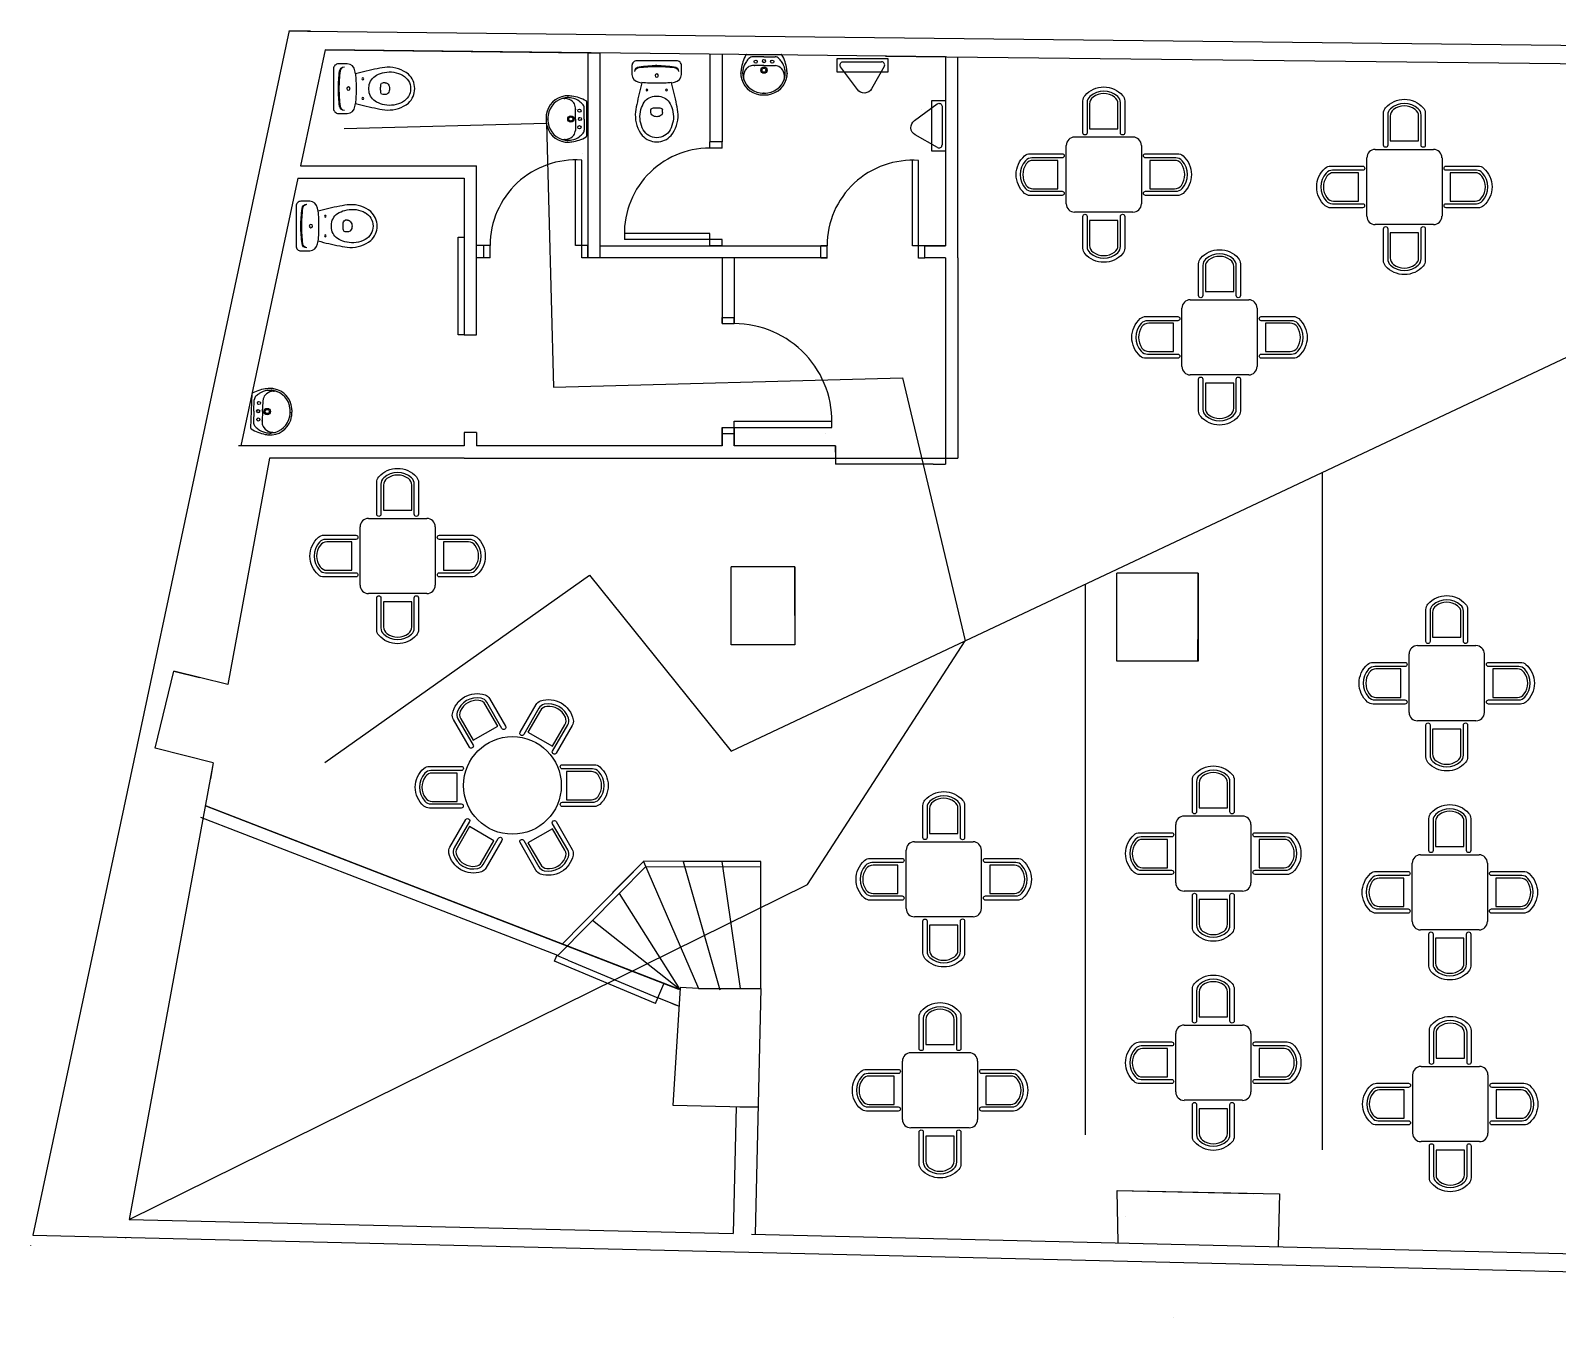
# Model space of a CAD drawing. Header units: millimetres. Extents: x 7 to 259, y -45 to 103.
# Drawn here: x 210.714 to 212.278, y 75.39 to 76.707 of the extents above; entities that cross this region are included whole.
import ezdxf

# ---------------------------------------------------------------- set-up
doc = ezdxf.new("R2010")
doc.units = ezdxf.units.MM
doc.linetypes.add('LÍNEAS_OCULTAS2', pattern=[4.7625, 3.175, -1.5875])
for name, color, linetype in [('estructura', 5, 'Continuous'), ('MOBILIARI', 3, 'Continuous'), ('OFICINES', 6, 'Continuous'), ('portes', 4, 'Continuous')]:
    doc.layers.add(name, color=color, linetype=linetype)

# ---------------------------------------------------------------- blocks, each defined once
blk = doc.blocks.new('VI-IN')
for p, q in [((0, -0.04), (-0.011, -0.04)), ((0, -0.04), (0.011, -0.04)), ((-0.048, -0.423), (-0.048, -0.403)), ((0.048, -0.423), (0.048, -0.403))]:
    blk.add_line(p, q)
blk.add_lwpolyline([(-0.163, -0.358, -0.0164), (-0.122, -0.18, -0.014244), (-0.146, -0.175, -0.379899), (-0.203, -0.112), (-0.203, -0.04, -0.414214), (-0.163, 0), (0, 0), (0.163, 0, -0.414214), (0.203, -0.04), (0.203, -0.112, -0.379899), (0.146, -0.175, -0.014244), (0.122, -0.18, -0.0164), (0.163, -0.358, -0.034533), (0.175, -0.44, -0.180901), (0.118, -0.613, -0.210568), (0, -0.665, -0.210568), (-0.118, -0.613, -0.180901), (-0.175, -0.44, -0.034533)], format="xyb", close=True)
for centre, radius in [((0, -0.122), 0.0135), ((0, -0.122), 0.0135), ((-0.08, -0.24), 0.0075), ((0.08, -0.24), 0.0075)]:
    blk.add_circle(centre, radius)
for centre, radius, start, end in [((-0.139, -0.089), 0.04, 96.2719, 180), ((-0.14, -0.096), 0.04, 96.2141, 169.7572), ((0, -1.201), 1.154, 90.0008, 97.203), ((0, -1.197), 1.157, 90.0008, 97.1409), ((0, -1.197), 1.157, 82.8591, 89.9992), ((0, -1.201), 1.154, 82.797, 89.9992), ((0.139, -0.089), 0.04, 0, 83.7281), ((0.14, -0.096), 0.04, 10.2428, 83.7859), ((0, 1.219), 1.404, 264.9986, 270), ((0, 1.219), 1.404, 270, 275.0014), ((0.112, -0.468), 0.25, 152.5973, 168.3805), ((-0.007, -0.406), 0.116, 96.2419, 152.5973), ((0, -0.47), 0.18, 90, 96.2419), ((0, -0.47), 0.18, 83.7581, 90), ((0.007, -0.406), 0.116, 27.4027, 83.7581), ((-0.112, -0.468), 0.25, 11.6195, 27.4027), ((0.079, -0.461), 0.216, 168.3805, 209.1161), ((-0.033, -0.403), 0.015, 96.6492, 180), ((-0.018, -0.423), 0.03, 180, 233.1301), ((0, -0.399), 0.06, 233.1301, 270), ((0, -0.686), 0.3, 90, 96.6492), ((0, -0.686), 0.3, 83.3508, 90), ((0, -0.399), 0.06, 270, 306.8699), ((0.033, -0.403), 0.015, 0, 83.3508), ((0.018, -0.423), 0.03, 306.8699, 0), ((-0.079, -0.461), 0.216, 330.8839, 11.6195), ((0, -0.505), 0.126, 209.1161, 270), ((0, -0.505), 0.126, 270, 330.8839)]:
    blk.add_arc(centre, radius, start, end)
blk = doc.blocks.new('Vic-WC')
at = {"xscale": -1}
blk.add_blockref('VI-IN', (0, 0), dxfattribs=at)

msp = doc.modelspace()

# ---------------------------------------------------------------- linework, layer by layer
at = {"color": 6}
for p, q in [((211.4476, 76.683), (211.4653, 76.683)), ((211.4476, 76.683), (211.483, 76.683)), ((211.4653, 76.6806), (211.4538, 76.6806)), ((211.4653, 76.6806), (211.4768, 76.6806)), ((211.4555, 76.6716), (211.4537, 76.6716)), ((211.4653, 76.6716), (211.4555, 76.6716)), ((211.4653, 76.6716), (211.4751, 76.6716)), ((211.4751, 76.6716), (211.477, 76.6716)), ((211.2723, 76.6267), (211.2723, 76.6286)), ((211.2723, 76.6169), (211.2723, 76.6267)), ((211.2813, 76.6169), (211.2813, 76.6284)), ((211.2837, 76.6347), (211.2837, 76.6169)), ((211.2837, 76.6347), (211.2837, 76.5992)), ((211.2723, 76.6169), (211.2723, 76.6071)), ((211.2813, 76.6169), (211.2813, 76.6054)), ((211.2723, 76.6071), (211.2723, 76.6053)), ((210.9399, 76.3003), (210.9414, 76.3358)), ((210.9431, 76.3179), (210.9435, 76.3294)), ((210.9524, 76.3273), (210.9525, 76.3292)), ((210.9399, 76.3003), (210.9406, 76.318)), ((210.9431, 76.3179), (210.9426, 76.3065)), ((210.952, 76.3176), (210.9516, 76.3078)), ((210.952, 76.3176), (210.9524, 76.3273)), ((210.9516, 76.3078), (210.9515, 76.3059))]:
    msp.add_line(p, q, dxfattribs=at)
at = {"color": 6, "linetype": 'LÍNEAS_OCULTAS2'}
for p, q in [((211.0354, 76.6072), (211.2425, 76.6127)), ((211.2425, 76.6127), (211.2497, 76.3424)), ((211.4316, 75.9698), (212.7459, 76.5892)), ((211.2497, 76.3424), (211.6073, 76.3519)), ((211.6073, 76.3519), (211.6714, 76.0828)), ((212.0374, 75.5616), (212.0374, 76.2553)), ((211.0158, 75.958), (211.2867, 76.1499)), ((211.2867, 76.1499), (211.4316, 75.9698)), ((211.7944, 75.5767), (211.7944, 76.1408)), ((211.5099, 75.8331), (211.6714, 76.0828)), ((210.8152, 75.4903), (211.5099, 75.8331))]:
    msp.add_line(p, q, dxfattribs=at)
at = {"color": 6}
for centre, radius in [((211.4569, 76.6757), 0.00161), ((211.4653, 76.6762), 0.00161), ((211.4738, 76.6757), 0.00161), ((211.4653, 76.6669), 0.00322), ((211.4653, 76.6669), 0.00211), ((211.2764, 76.6254), 0.00161), ((211.2676, 76.6169), 0.00322), ((211.2676, 76.6169), 0.00211), ((211.2764, 76.6085), 0.00161), ((211.2769, 76.6169), 0.00161), ((210.9474, 76.3178), 0.00161), ((210.9482, 76.3262), 0.00161), ((210.9567, 76.3174), 0.00322), ((210.9567, 76.3174), 0.00211), ((210.9476, 76.3093), 0.00161)]:
    msp.add_circle(centre, radius, dxfattribs=at)
for centre, radius, start, end in [((211.449, 76.6623), 0.0382, 9.9338, 9.9338), ((211.4826, 76.6623), 0.041, 150.4514, 172.1359), ((211.4629, 76.6642), 0.0194, 143.508, 169.4742), ((211.4476, 76.6822), 0.000804, 90, 150.4514), ((211.4688, 76.6604), 0.0264, 135.309, 144.5281), ((211.4538, 76.6752), 0.00533, 90, 135.309), ((211.4768, 76.6752), 0.00533, 44.691, 90), ((211.4618, 76.6604), 0.0264, 35.4719, 44.691), ((211.483, 76.6822), 0.000804, 29.5486, 90), ((211.4677, 76.6642), 0.0194, 10.5258, 36.492), ((211.4481, 76.6623), 0.041, 7.8641, 29.5486), ((211.263, 76.6333), 0.0382, 279.9338, 279.9338), ((211.4642, 76.6636), 0.0226, 174.8129, 186.5806), ((211.4817, 76.6623), 0.0401, 171.9611, 175.3079), ((211.464, 76.6641), 0.0225, 187.8325, 262.7669), ((211.4642, 76.6636), 0.0207, 174.8129, 186.5806), ((211.4817, 76.6623), 0.0382, 171.8597, 175.3079), ((211.464, 76.6641), 0.0205, 187.8325, 262.7669), ((211.4565, 76.6604), 0.0122, 129.1375, 203.4893), ((211.454, 76.6632), 0.00841, 92.1402, 128.2338), ((211.4667, 76.6641), 0.0205, 277.2331, 352.1675), ((211.4667, 76.6641), 0.0225, 277.2331, 352.1675), ((211.4766, 76.6632), 0.00841, 51.7662, 87.8598), ((211.4742, 76.6604), 0.0122, 336.5107, 50.8625), ((211.449, 76.6623), 0.0382, 4.6921, 8.1403), ((211.4664, 76.6636), 0.0207, 353.4194, 5.1871), ((211.449, 76.6623), 0.0401, 4.6921, 8.0389), ((211.4664, 76.6636), 0.0226, 353.4194, 5.1871), ((211.4653, 76.6747), 0.0332, 262.7803, 270), ((211.4653, 76.6747), 0.0313, 262.7803, 277.2197), ((211.4653, 76.6747), 0.0332, 270, 277.2197), ((211.2648, 76.6183), 0.0225, 97.8325, 172.7669), ((211.2648, 76.6183), 0.0205, 97.8325, 172.7669), ((211.2611, 76.6258), 0.0122, 39.1375, 113.4893), ((211.2643, 76.6181), 0.0226, 84.8129, 96.5806), ((211.2643, 76.6181), 0.0207, 84.8129, 96.5806), ((211.263, 76.6006), 0.0382, 81.8597, 85.3079), ((211.263, 76.6006), 0.0401, 81.9611, 85.3079), ((211.2649, 76.6193), 0.0194, 53.508, 79.4742), ((211.263, 76.5997), 0.041, 60.4514, 82.1359), ((211.2639, 76.6282), 0.00841, 2.1402, 38.2338), ((211.2611, 76.6134), 0.0264, 45.309, 54.5281), ((211.2759, 76.6284), 0.00533, 0, 45.309), ((211.2829, 76.6347), 0.000804, 0, 60.4514), ((211.2754, 76.6169), 0.0332, 172.7803, 180), ((211.2754, 76.6169), 0.0332, 180, 187.2197), ((211.2648, 76.6156), 0.0225, 187.2331, 262.1675), ((211.2754, 76.6169), 0.0313, 172.7803, 187.2197), ((211.2648, 76.6156), 0.0205, 187.2331, 262.1675), ((211.2611, 76.6081), 0.0122, 246.5107, 320.8625), ((211.2643, 76.6158), 0.0207, 263.4194, 275.1871), ((211.263, 76.6333), 0.0382, 274.6921, 278.1403), ((211.2649, 76.6145), 0.0194, 280.5258, 306.492), ((211.263, 76.6342), 0.041, 277.8641, 299.5486), ((211.2639, 76.6056), 0.00841, 321.7662, 357.8598), ((211.2611, 76.6204), 0.0264, 305.4719, 314.691), ((211.2759, 76.6054), 0.00533, 314.691, 0), ((211.2829, 76.5992), 0.000804, 299.5486, 0), ((211.2643, 76.6158), 0.0226, 263.4194, 275.1871), ((211.263, 76.6333), 0.0401, 274.6921, 278.0389), ((210.9606, 76.3009), 0.0382, 97.6416, 97.6416), ((210.9422, 76.3357), 0.000804, 117.2564, 177.7078), ((210.9606, 76.3), 0.041, 95.5719, 117.2564), ((210.9488, 76.3292), 0.00533, 132.3988, 177.7078), ((210.963, 76.3136), 0.0264, 123.1796, 132.3988), ((210.9595, 76.3197), 0.0194, 98.2336, 124.1998), ((210.9609, 76.3286), 0.00841, 139.474, 175.5675), ((210.9636, 76.326), 0.0122, 64.2185, 138.5702), ((210.9606, 76.3009), 0.0401, 92.3999, 95.7467), ((210.9606, 76.3009), 0.0382, 92.3999, 95.848), ((210.9601, 76.3184), 0.0226, 81.1272, 92.8948), ((210.9601, 76.3184), 0.0207, 81.1272, 92.8948), ((210.9596, 76.3186), 0.0205, 4.9409, 79.8753), ((210.9596, 76.3186), 0.0225, 4.9409, 79.8753), ((210.9489, 76.3177), 0.0313, 350.4881, 4.9275), ((210.9489, 76.3177), 0.0332, 350.4881, 357.7078), ((210.9489, 76.3177), 0.0332, 357.7078, 4.9275), ((210.9407, 76.3003), 0.000804, 177.7078, 238.1592), ((210.9619, 76.3344), 0.041, 238.1592, 259.8437), ((210.9479, 76.3063), 0.00533, 177.7078, 223.0168), ((210.9633, 76.3206), 0.0264, 223.0168, 232.2359), ((210.9593, 76.3149), 0.0194, 231.2157, 257.182), ((210.96, 76.3059), 0.00841, 179.848, 215.9415), ((210.9629, 76.3083), 0.0122, 216.8453, 291.1971), ((210.9595, 76.3159), 0.0205, 275.5403, 350.4747), ((210.9595, 76.3159), 0.0225, 275.5403, 350.4747), ((210.9619, 76.3335), 0.0401, 259.6689, 263.0156), ((210.9619, 76.3335), 0.0382, 259.5675, 263.0156), ((210.96, 76.3161), 0.0226, 262.5207, 274.2884), ((210.96, 76.3161), 0.0207, 262.5207, 274.2884)]:
    msp.add_arc(centre, radius, start, end, dxfattribs=at)
at = {"color": 6, "linetype": 'ByBlock'}
for p in [(211.4643, 76.6753), (211.4664, 76.6773), (211.4416, 76.6638), (211.4443, 76.6605), (211.4555, 76.6716), (211.4632, 76.6669), (211.4674, 76.6669), (211.4863, 76.6608), (211.4891, 76.6634), (211.4653, 76.6434), (211.2612, 76.6379), (211.2645, 76.6407), (211.2723, 76.6267), (211.2441, 76.6169), (211.2676, 76.619), (211.2676, 76.6148), (211.276, 76.618), (211.278, 76.6159), (211.2615, 76.5959), (211.2641, 76.5931), (210.9612, 76.341), (210.9636, 76.3381), (210.9463, 76.3188), (210.9483, 76.3167), (210.9566, 76.3153), (210.9568, 76.3195), (210.9801, 76.3165), (210.9516, 76.3078), (210.9588, 76.2935), (210.9622, 76.2961)]:
    msp.add_point(p, dxfattribs=at)
at = {"layer": 'estructura'}
for p, q in [((210.9792, 76.7075), (210.7166, 75.4741)), ((211.0011, 76.7067), (210.979, 76.7067)), ((210.9978, 76.7067), (213.7369, 76.6761)), ((211.0162, 76.6878), (210.9909, 76.5688)), ((211.6512, 76.6807), (211.0162, 76.6878)), ((211.0162, 76.6878), (211.2849, 76.6848)), ((211.2849, 76.6848), (211.2974, 76.6848)), ((211.2849, 76.6848), (211.2849, 76.6848)), ((211.2849, 76.6848), (211.2974, 76.6848)), ((211.2849, 76.6848), (211.2849, 76.4747)), ((211.2974, 76.6848), (211.2974, 76.4747)), ((211.2974, 76.6847), (211.2974, 76.4872)), ((211.4099, 76.6834), (211.4099, 76.5935)), ((211.4224, 76.6833), (211.4224, 76.5935)), ((211.5898, 76.6814), (213.7376, 76.6574)), ((211.6512, 76.6807), (211.6512, 76.4872)), ((211.6637, 76.4747), (211.6637, 76.6806)), ((210.9909, 76.5688), (211.1709, 76.5688)), ((211.1709, 76.3958), (211.1709, 76.5688)), ((210.9882, 76.5563), (210.9298, 76.2822)), ((210.9882, 76.5563), (211.1584, 76.5563)), ((211.1584, 76.5563), (211.1584, 76.3958)), ((211.1786, 76.4875), (211.1709, 76.4875)), ((211.2974, 76.4872), (211.5299, 76.4872)), ((211.6299, 76.4872), (211.6512, 76.4872)), ((211.6512, 76.4872), (211.6299, 76.4872)), ((211.1786, 76.4747), (211.1709, 76.4747)), ((211.5299, 76.4747), (211.2849, 76.4747)), ((211.4349, 76.4747), (211.4224, 76.4747)), ((211.4224, 76.4747), (211.4224, 76.4074)), ((211.4349, 76.4747), (211.4349, 76.4074)), ((211.6512, 76.4747), (211.6299, 76.4747)), ((211.6512, 76.4747), (211.6512, 76.4074)), ((211.6637, 76.4747), (211.6637, 76.2697)), ((211.6512, 76.4074), (211.6512, 76.2697)), ((211.1584, 76.3958), (211.1709, 76.3958)), ((211.4224, 76.3012), (211.4224, 76.2822)), ((211.4224, 76.2822), (211.4224, 76.3012)), ((211.4349, 76.2822), (211.4349, 76.3074)), ((211.4349, 76.3012), (211.4349, 76.2822)), ((211.1584, 76.2822), (210.9272, 76.2822)), ((211.1584, 76.2822), (210.9272, 76.2822)), ((211.1584, 76.2822), (210.9298, 76.2822)), ((211.1584, 76.2958), (211.1584, 76.2822)), ((211.1709, 76.2958), (211.1584, 76.2958)), ((211.1709, 76.2958), (211.1709, 76.2822)), ((211.4224, 76.2822), (211.1709, 76.2822)), ((211.4224, 76.2949), (211.4349, 76.2949)), ((211.5387, 76.2822), (211.4349, 76.2822)), ((211.5387, 76.2822), (211.5387, 76.2697)), ((210.9591, 76.2697), (210.9163, 76.0379)), ((210.9591, 76.2697), (210.9163, 76.0379)), ((211.1584, 76.2697), (210.9591, 76.2697)), ((211.1584, 76.2697), (211.6637, 76.2697)), ((211.4968, 76.1585), (211.4318, 76.1585)), ((211.4318, 76.0785), (211.4318, 76.1585)), ((211.4968, 76.1085), (211.4968, 76.1585)), ((211.4968, 76.1585), (211.4968, 76.0785)), ((211.4968, 76.1519), (211.4968, 76.0785)), ((211.8268, 76.0619), (211.8268, 76.1519)), ((211.86, 76.1519), (211.8268, 76.1519)), ((211.91, 76.1519), (211.86, 76.1519)), ((211.91, 76.1519), (211.9094, 76.0619)), ((211.91, 76.1019), (211.91, 76.1519)), ((211.91, 76.1519), (211.91, 76.0619)), ((211.91, 76.1019), (211.91, 76.1019)), ((211.4968, 76.0785), (211.4318, 76.0785)), ((210.8419, 75.9726), (210.8611, 76.0516)), ((210.8611, 76.0516), (210.8611, 76.0516)), ((210.8611, 76.0516), (210.8875, 76.0451)), ((210.9163, 76.0379), (210.8611, 76.0516)), ((211.91, 76.0619), (211.8268, 76.0619)), ((210.9015, 75.9578), (210.8419, 75.9726)), ((210.9015, 75.9578), (210.8152, 75.4903)), ((210.9015, 75.9578), (210.8985, 75.9415)), ((211.378, 75.7257), (210.8933, 75.9136)), ((211.3793, 75.7255), (210.8946, 75.9133)), ((211.2543, 75.7603), (210.8888, 75.9019)), ((211.2586, 75.772), (211.3425, 75.8572)), ((211.3419, 75.8566), (211.3101, 75.8248)), ((211.3442, 75.8514), (211.317, 75.8238)), ((211.3419, 75.8566), (211.3984, 75.7266)), ((211.4622, 75.8566), (211.3425, 75.8572)), ((211.4622, 75.8508), (211.3442, 75.8514)), ((211.4223, 75.8568), (211.3825, 75.8567)), ((211.3825, 75.8567), (211.4203, 75.7252)), ((211.4622, 75.8566), (211.4223, 75.8568)), ((211.4223, 75.8568), (211.441, 75.7266)), ((211.4622, 75.7266), (211.4622, 75.8566)), ((211.317, 75.8238), (211.2543, 75.7603)), ((211.317, 75.8238), (211.3793, 75.7255)), ((211.3793, 75.7255), (211.2898, 75.7962)), ((211.378, 75.7257), (211.2628, 75.7704)), ((211.3568, 75.717), (211.3629, 75.7316)), ((211.3794, 75.727), (211.3719, 75.6073)), ((211.3984, 75.7266), (211.3794, 75.7278)), ((211.3984, 75.7266), (211.4622, 75.7266)), ((211.4622, 75.7266), (211.4562, 75.4751)), ((211.3782, 75.7087), (211.3568, 75.717)), ((211.3705, 75.7117), (211.3754, 75.7097)), ((211.3719, 75.6073), (211.4593, 75.6052)), ((211.4369, 75.6057), (211.4338, 75.4757)), ((211.4593, 75.6052), (211.4406, 75.6052)), ((211.8279, 75.4663), (211.8269, 75.52)), ((211.8269, 75.52), (211.9665, 75.5169)), ((211.8269, 75.52), (211.9931, 75.5163)), ((211.9931, 75.5163), (211.9918, 75.4624)), ((210.8152, 75.4903), (211.4338, 75.4757)), ((211.8356, 75.4933), (211.8356, 75.4933)), ((210.7166, 75.4741), (212.5353, 75.4309)), ((210.8117, 75.4718), (210.8116, 75.471)), ((211.4525, 75.4752), (212.2978, 75.4551)), ((210.7144, 75.4639), (210.7144, 75.4636)), ((211.8846, 75.3899), (211.8846, 75.3899))]:
    msp.add_line(p, q, dxfattribs=at)
at = {"layer": 'MOBILIARI'}
for p, q in [((211.7834, 76.5985), (211.8432, 76.5985)), ((211.7748, 76.5301), (211.7748, 76.5899)), ((211.8518, 76.5899), (211.8518, 76.5301)), ((212.0912, 76.5858), (212.151, 76.5858)), ((212.0826, 76.5174), (212.0826, 76.5773)), ((212.1596, 76.5773), (212.1596, 76.5174)), ((211.8432, 76.5215), (211.7834, 76.5215)), ((212.151, 76.5089), (212.0912, 76.5089)), ((211.8933, 76.3634), (211.8933, 76.4233)), ((211.9019, 76.4318), (211.9617, 76.4318)), ((211.9703, 76.4233), (211.9703, 76.3634)), ((211.9617, 76.3549), (211.9019, 76.3549)), ((211.0603, 76.2079), (211.1202, 76.2079)), ((211.0518, 76.1395), (211.0518, 76.1994)), ((211.1287, 76.1994), (211.1287, 76.1395)), ((211.1202, 76.131), (211.0603, 76.131)), ((212.126, 76.0093), (212.126, 76.0692)), ((212.1345, 76.0777), (212.1944, 76.0777)), ((212.2029, 76.0692), (212.2029, 76.0093)), ((212.1944, 76.0008), (212.1345, 76.0008)), ((211.887, 75.8349), (211.887, 75.8947)), ((211.8955, 75.9033), (211.9554, 75.9033)), ((211.9639, 75.8947), (211.9639, 75.8349)), ((211.6195, 75.877), (211.6794, 75.877)), ((211.611, 75.8086), (211.611, 75.8684)), ((211.6879, 75.8684), (211.6879, 75.8086)), ((212.1377, 75.8636), (212.1975, 75.8636)), ((212.1291, 75.7952), (212.1291, 75.8551)), ((212.2061, 75.8551), (212.2061, 75.7952)), ((211.9554, 75.8263), (211.8955, 75.8263)), ((211.6794, 75.8), (211.6195, 75.8)), ((212.1975, 75.7867), (212.1377, 75.7867)), ((211.8955, 75.6891), (211.9554, 75.6891)), ((211.887, 75.6207), (211.887, 75.6806)), ((211.9639, 75.6806), (211.9639, 75.6207)), ((211.6157, 75.661), (211.6755, 75.661)), ((211.6071, 75.5926), (211.6071, 75.6524)), ((211.6841, 75.6524), (211.6841, 75.5926)), ((212.1381, 75.6468), (212.198, 75.6468)), ((212.1296, 75.5784), (212.1296, 75.6383)), ((212.2065, 75.6383), (212.2065, 75.5784)), ((211.9554, 75.6122), (211.8955, 75.6122)), ((211.6755, 75.584), (211.6157, 75.584)), ((212.198, 75.5699), (212.1381, 75.5699))]:
    msp.add_line(p, q, dxfattribs=at)
for points in [[(211.8347, 76.6354), (211.8347, 76.6027, -1), (211.8304, 76.6027), (211.8304, 76.6337, 0.213422), (211.8276, 76.64, 0.381966), (211.7991, 76.64, 0.213422), (211.7962, 76.6337), (211.7962, 76.6027, -1), (211.7919, 76.6027), (211.7919, 76.6354, -0.182676), (211.7941, 76.6411, -0.451416), (211.8325, 76.6411, -0.182676)], [(211.8278, 76.607), (211.8278, 76.6325, 0.241531), (211.8243, 76.6394, 0.321887), (211.8023, 76.6394, 0.241531), (211.7988, 76.6325), (211.7988, 76.607)], [(212.1425, 76.6228), (212.1425, 76.5901, -1), (212.1382, 76.5901), (212.1382, 76.621, 0.213422), (212.1353, 76.6274, 0.381966), (212.1068, 76.6274, 0.213422), (212.104, 76.621), (212.104, 76.5901, -1), (212.0997, 76.5901), (212.0997, 76.6228, -0.182676), (212.1019, 76.6284, -0.451416), (212.1403, 76.6284, -0.182676)], [(212.1356, 76.5944), (212.1356, 76.6198, 0.241531), (212.1321, 76.6267, 0.321887), (212.1101, 76.6267, 0.241531), (212.1066, 76.6198), (212.1066, 76.5944)], [(211.7379, 76.5814), (211.7706, 76.5814, -1), (211.7706, 76.5771), (211.7396, 76.5771, 0.213422), (211.7332, 76.5742, 0.381966), (211.7332, 76.5457, 0.213422), (211.7396, 76.5429), (211.7706, 76.5429, -1), (211.7706, 76.5386), (211.7379, 76.5386, -0.182676), (211.7322, 76.5408, -0.451416), (211.7322, 76.5792, -0.182676)], [(211.8887, 76.5386), (211.8561, 76.5386, -1), (211.8561, 76.5429), (211.887, 76.5429, 0.213422), (211.8934, 76.5457, 0.381966), (211.8934, 76.5742, 0.213422), (211.887, 76.5771), (211.8561, 76.5771, -1), (211.8561, 76.5814), (211.8887, 76.5814, -0.182676), (211.8944, 76.5792, -0.451416), (211.8944, 76.5408, -0.182676)], [(211.7663, 76.5745), (211.7408, 76.5745, 0.241531), (211.7339, 76.571, 0.321887), (211.7339, 76.549, 0.241531), (211.7408, 76.5455), (211.7663, 76.5455)], [(211.8603, 76.5455), (211.8858, 76.5455, 0.241531), (211.8927, 76.549, 0.321887), (211.8927, 76.571, 0.241531), (211.8858, 76.5745), (211.8603, 76.5745)], [(212.0457, 76.5687), (212.0783, 76.5687, -1), (212.0783, 76.5644), (212.0474, 76.5644, 0.213422), (212.041, 76.5616, 0.381966), (212.041, 76.5331, 0.213422), (212.0474, 76.5302), (212.0783, 76.5302, -1), (212.0783, 76.526), (212.0457, 76.526, -0.182676), (212.04, 76.5281, -0.451416), (212.04, 76.5666, -0.182676)], [(212.1965, 76.526), (212.1638, 76.526, -1), (212.1638, 76.5302), (212.1948, 76.5302, 0.213422), (212.2012, 76.5331, 0.381966), (212.2012, 76.5616, 0.213422), (212.1948, 76.5644), (212.1638, 76.5644, -1), (212.1638, 76.5687), (212.1965, 76.5687, -0.182676), (212.2022, 76.5666, -0.451416), (212.2022, 76.5281, -0.182676)], [(212.0741, 76.5619), (212.0486, 76.5619, 0.241531), (212.0417, 76.5583, 0.321887), (212.0417, 76.5364, 0.241531), (212.0486, 76.5328), (212.0741, 76.5328)], [(212.1681, 76.5328), (212.1936, 76.5328, 0.241531), (212.2005, 76.5364, 0.321887), (212.2005, 76.5583, 0.241531), (212.1936, 76.5619), (212.1681, 76.5619)], [(211.7919, 76.4846), (211.7919, 76.5172, -1), (211.7962, 76.5172), (211.7962, 76.4863, 0.213422), (211.7991, 76.4799, 0.381966), (211.8276, 76.4799, 0.213422), (211.8304, 76.4863), (211.8304, 76.5172, -1), (211.8347, 76.5172), (211.8347, 76.4846, -0.182676), (211.8325, 76.4789, -0.451416), (211.7941, 76.4789, -0.182676)], [(211.7988, 76.513), (211.7988, 76.4875, 0.241531), (211.8023, 76.4806, 0.321887), (211.8243, 76.4806, 0.241531), (211.8278, 76.4875), (211.8278, 76.513)], [(212.0997, 76.4719), (212.0997, 76.5046, -1), (212.104, 76.5046), (212.104, 76.4737, 0.213422), (212.1068, 76.4673, 0.381966), (212.1353, 76.4673, 0.213422), (212.1382, 76.4737), (212.1382, 76.5046, -1), (212.1425, 76.5046), (212.1425, 76.4719, -0.182676), (212.1403, 76.4663, -0.451416), (212.1019, 76.4663, -0.182676)], [(212.1066, 76.5003), (212.1066, 76.4749, 0.241531), (212.1101, 76.4679, 0.321887), (212.1321, 76.4679, 0.241531), (212.1356, 76.4749), (212.1356, 76.5003)], [(211.9532, 76.4688), (211.9532, 76.4361, -1), (211.9489, 76.4361), (211.9489, 76.467, 0.213422), (211.9461, 76.4734, 0.381966), (211.9176, 76.4734, 0.213422), (211.9147, 76.467), (211.9147, 76.4361, -1), (211.9104, 76.4361), (211.9104, 76.4688, -0.182676), (211.9126, 76.4744, -0.451416), (211.951, 76.4744, -0.182676)], [(211.9463, 76.4404), (211.9463, 76.4658, 0.241531), (211.9428, 76.4727, 0.321887), (211.9208, 76.4727, 0.241531), (211.9173, 76.4658), (211.9173, 76.4404)], [(211.8564, 76.4147), (211.8891, 76.4147, -1), (211.8891, 76.4104), (211.8581, 76.4104, 0.213422), (211.8517, 76.4076, 0.381966), (211.8517, 76.3791, 0.213422), (211.8581, 76.3762), (211.8891, 76.3762, -1), (211.8891, 76.372), (211.8564, 76.372, -0.182676), (211.8507, 76.3741, -0.451416), (211.8507, 76.4126, -0.182676)], [(211.8848, 76.4079), (211.8593, 76.4079, 0.241531), (211.8524, 76.4043, 0.321887), (211.8524, 76.3824, 0.241531), (211.8593, 76.3788), (211.8848, 76.3788)], [(212.0072, 76.372), (211.9746, 76.372, -1), (211.9746, 76.3762), (212.0055, 76.3762, 0.213422), (212.0119, 76.3791, 0.381966), (212.0119, 76.4076, 0.213422), (212.0055, 76.4104), (211.9746, 76.4104, -1), (211.9746, 76.4147), (212.0072, 76.4147, -0.182676), (212.0129, 76.4126, -0.451416), (212.0129, 76.3741, -0.182676)], [(211.9788, 76.3788), (212.0043, 76.3788, 0.241531), (212.0112, 76.3824, 0.321887), (212.0112, 76.4043, 0.241531), (212.0043, 76.4079), (211.9788, 76.4079)], [(211.9104, 76.3179), (211.9104, 76.3506, -1), (211.9147, 76.3506), (211.9147, 76.3196, 0.213422), (211.9176, 76.3133, 0.381966), (211.9461, 76.3133, 0.213422), (211.9489, 76.3196), (211.9489, 76.3506, -1), (211.9532, 76.3506), (211.9532, 76.3179, -0.182676), (211.951, 76.3122, -0.451416), (211.9126, 76.3122, -0.182676)], [(211.9173, 76.3463), (211.9173, 76.3209, 0.241531), (211.9208, 76.3139, 0.321887), (211.9428, 76.3139, 0.241531), (211.9463, 76.3209), (211.9463, 76.3463)], [(211.1116, 76.2449), (211.1116, 76.2122, -1), (211.1073, 76.2122), (211.1073, 76.2431, 0.213422), (211.1045, 76.2495, 0.381966), (211.076, 76.2495, 0.213422), (211.0731, 76.2431), (211.0731, 76.2122, -1), (211.0689, 76.2122), (211.0689, 76.2449, -0.182676), (211.071, 76.2505, -0.451416), (211.1095, 76.2505, -0.182676)], [(211.1048, 76.2165), (211.1048, 76.2419, 0.241531), (211.1012, 76.2488, 0.321887), (211.0793, 76.2488, 0.241531), (211.0757, 76.2419), (211.0757, 76.2165)], [(211.0148, 76.1908), (211.0475, 76.1908, -1), (211.0475, 76.1865), (211.0165, 76.1865, 0.213422), (211.0102, 76.1837, 0.381966), (211.0102, 76.1552, 0.213422), (211.0165, 76.1523), (211.0475, 76.1523, -1), (211.0475, 76.1481), (211.0148, 76.1481, -0.182676), (211.0091, 76.1502, -0.451416), (211.0091, 76.1887, -0.182676)], [(211.1657, 76.1481), (211.133, 76.1481, -1), (211.133, 76.1523), (211.1639, 76.1523, 0.213422), (211.1703, 76.1552, 0.381966), (211.1703, 76.1837, 0.213422), (211.1639, 76.1865), (211.133, 76.1865, -1), (211.133, 76.1908), (211.1657, 76.1908, -0.182676), (211.1713, 76.1887, -0.451416), (211.1713, 76.1502, -0.182676)], [(211.0432, 76.184), (211.0178, 76.184, 0.241531), (211.0108, 76.1804, 0.321887), (211.0108, 76.1585, 0.241531), (211.0178, 76.1549), (211.0432, 76.1549)], [(211.1373, 76.1549), (211.1627, 76.1549, 0.241531), (211.1696, 76.1585, 0.321887), (211.1696, 76.1804, 0.241531), (211.1627, 76.184), (211.1373, 76.184)], [(211.0689, 76.094), (211.0689, 76.1267, -1), (211.0731, 76.1267), (211.0731, 76.0958, 0.213422), (211.076, 76.0894, 0.381966), (211.1045, 76.0894, 0.213422), (211.1073, 76.0958), (211.1073, 76.1267, -1), (211.1116, 76.1267), (211.1116, 76.094, -0.182676), (211.1095, 76.0883, -0.451416), (211.071, 76.0883, -0.182676)], [(212.1858, 76.1147), (212.1858, 76.082, -1), (212.1816, 76.082), (212.1816, 76.1129, 0.213422), (212.1787, 76.1193, 0.381966), (212.1502, 76.1193, 0.213422), (212.1474, 76.1129), (212.1474, 76.082, -1), (212.1431, 76.082), (212.1431, 76.1147, -0.182676), (212.1452, 76.1203, -0.451416), (212.1837, 76.1203, -0.182676)], [(211.0757, 76.1224), (211.0757, 76.097, 0.241531), (211.0793, 76.09, 0.321887), (211.1012, 76.09, 0.241531), (211.1048, 76.097), (211.1048, 76.1224)], [(212.179, 76.0863), (212.179, 76.1117, 0.241531), (212.1754, 76.1186, 0.321887), (212.1535, 76.1186, 0.241531), (212.1499, 76.1117), (212.1499, 76.0863)], [(212.089, 76.0606), (212.1217, 76.0606, -1), (212.1217, 76.0563), (212.0908, 76.0563, 0.213422), (212.0844, 76.0535, 0.381966), (212.0844, 76.025, 0.213422), (212.0908, 76.0221), (212.1217, 76.0221, -1), (212.1217, 76.0179), (212.089, 76.0179, -0.182676), (212.0834, 76.02, -0.451416), (212.0834, 76.0585, -0.182676)], [(212.1174, 76.0538), (212.092, 76.0538, 0.241531), (212.0851, 76.0502, 0.321887), (212.0851, 76.0283, 0.241531), (212.092, 76.0247), (212.1174, 76.0247)], [(212.2399, 76.0179), (212.2072, 76.0179, -1), (212.2072, 76.0221), (212.2381, 76.0221, 0.213422), (212.2445, 76.025, 0.381966), (212.2445, 76.0535, 0.213422), (212.2381, 76.0563), (212.2072, 76.0563, -1), (212.2072, 76.0606), (212.2399, 76.0606, -0.182676), (212.2455, 76.0585, -0.451416), (212.2455, 76.02, -0.182676)], [(212.2115, 76.0247), (212.2369, 76.0247, 0.241531), (212.2439, 76.0283, 0.321887), (212.2439, 76.0502, 0.241531), (212.2369, 76.0538), (212.2115, 76.0538)], [(211.1844, 76.0235), (211.2008, 75.9951, -1), (211.1971, 75.993), (211.1816, 76.0198, 0.213422), (211.1759, 76.0239, 0.381966), (211.1513, 76.0096, 0.213422), (211.152, 76.0027), (211.1675, 75.9759, -1), (211.1637, 75.9738), (211.1474, 76.0021, -0.182676), (211.1464, 76.008, -0.451416), (211.1797, 76.0273, -0.182676)], [(211.1927, 75.9954), (211.18, 76.0175, 0.241531), (211.1734, 76.0217, 0.321887), (211.1544, 76.0107, 0.241531), (211.1548, 76.0029), (211.1675, 75.9809)], [(211.269, 75.9959), (211.2526, 75.9676, -1), (211.2489, 75.9697), (211.2644, 75.9965, 0.213422), (211.2651, 76.0035, 0.381966), (211.2404, 76.0177, 0.213422), (211.2348, 76.0136), (211.2193, 75.9868, -1), (211.2156, 75.989), (211.232, 76.0173, -0.182676), (211.2366, 76.0211, -0.451416), (211.27, 76.0019, -0.182676)], [(211.2489, 75.9747), (211.2616, 75.9967, 0.241531), (211.262, 76.0045, 0.321887), (211.243, 76.0155, 0.241531), (211.2364, 76.0113), (211.2237, 75.9892)], [(212.1431, 75.9638), (212.1431, 75.9965, -1), (212.1474, 75.9965), (212.1474, 75.9655, 0.213422), (212.1502, 75.9592, 0.381966), (212.1787, 75.9592, 0.213422), (212.1816, 75.9655), (212.1816, 75.9965, -1), (212.1858, 75.9965), (212.1858, 75.9638, -0.182676), (212.1837, 75.9581, -0.451416), (212.1452, 75.9581, -0.182676)], [(212.1499, 75.9922), (212.1499, 75.9668, 0.241531), (212.1535, 75.9598, 0.321887), (212.1754, 75.9598, 0.241531), (212.179, 75.9668), (212.179, 75.9922)], [(211.1227, 75.9541), (211.1554, 75.9541, -1), (211.1554, 75.9498), (211.1244, 75.9498, 0.213422), (211.118, 75.947, 0.381966), (211.118, 75.9185, 0.213422), (211.1244, 75.9156), (211.1554, 75.9156, -1), (211.1554, 75.9114), (211.1227, 75.9114, -0.182676), (211.117, 75.9135, -0.451416), (211.117, 75.952, -0.182676)], [(211.2916, 75.913), (211.2589, 75.913, -1), (211.2589, 75.9173), (211.2898, 75.9173, 0.213422), (211.2962, 75.9201, 0.381966), (211.2962, 75.9486, 0.213422), (211.2898, 75.9515), (211.2589, 75.9515, -1), (211.2589, 75.9558), (211.2916, 75.9558, -0.182676), (211.2972, 75.9536, -0.451416), (211.2972, 75.9152, -0.182676)], [(211.9468, 75.9402), (211.9468, 75.9076, -1), (211.9425, 75.9076), (211.9425, 75.9385, 0.213422), (211.9397, 75.9449, 0.381966), (211.9112, 75.9449, 0.213422), (211.9083, 75.9385), (211.9083, 75.9076, -1), (211.9041, 75.9076), (211.9041, 75.9402, -0.182676), (211.9062, 75.9459, -0.451416), (211.9447, 75.9459, -0.182676)], [(211.1511, 75.9473), (211.1256, 75.9473, 0.241531), (211.1187, 75.9437, 0.321887), (211.1187, 75.9218, 0.241531), (211.1256, 75.9182), (211.1511, 75.9182)], [(211.2631, 75.9199), (211.2886, 75.9199, 0.241531), (211.2955, 75.9234, 0.321887), (211.2955, 75.9454, 0.241531), (211.2886, 75.9489), (211.2631, 75.9489)], [(211.94, 75.9118), (211.94, 75.9373, 0.241531), (211.9364, 75.9442, 0.321887), (211.9145, 75.9442, 0.241531), (211.9109, 75.9373), (211.9109, 75.9118)], [(211.6708, 75.9139), (211.6708, 75.8812, -1), (211.6665, 75.8812), (211.6665, 75.9122, 0.213422), (211.6637, 75.9185, 0.381966), (211.6352, 75.9185, 0.213422), (211.6323, 75.9122), (211.6323, 75.8812, -1), (211.6281, 75.8812), (211.6281, 75.9139, -0.182676), (211.6302, 75.9196, -0.451416), (211.6687, 75.9196, -0.182676)], [(211.664, 75.8855), (211.664, 75.9109, 0.241531), (211.6604, 75.9179, 0.321887), (211.6385, 75.9179, 0.241531), (211.6349, 75.9109), (211.6349, 75.8855)], [(212.189, 75.9006), (212.189, 75.8679, -1), (212.1847, 75.8679), (212.1847, 75.8989, 0.213422), (212.1818, 75.9052, 0.381966), (212.1533, 75.9052, 0.213422), (212.1505, 75.8989), (212.1505, 75.8679, -1), (212.1462, 75.8679), (212.1462, 75.9006, -0.182676), (212.1483, 75.9063, -0.451416), (212.1868, 75.9063, -0.182676)], [(212.1821, 75.8722), (212.1821, 75.8976, 0.241531), (212.1786, 75.9046, 0.321887), (212.1566, 75.9046, 0.241531), (212.153, 75.8976), (212.153, 75.8722)], [(211.1436, 75.8714), (211.16, 75.8997, -1), (211.1637, 75.8975), (211.1482, 75.8707, 0.213422), (211.1475, 75.8638, 0.381966), (211.1722, 75.8495, 0.213422), (211.1778, 75.8536), (211.1933, 75.8804, -1), (211.197, 75.8783), (211.1807, 75.85, -0.182676), (211.176, 75.8462, -0.451416), (211.1427, 75.8654, -0.182676)], [(211.1638, 75.8925), (211.1511, 75.8705, 0.241531), (211.1507, 75.8627, 0.321887), (211.1697, 75.8518, 0.241531), (211.1762, 75.856), (211.1889, 75.878)], [(211.2319, 75.8478), (211.2156, 75.8761, -1), (211.2193, 75.8782), (211.2348, 75.8514, 0.213422), (211.2404, 75.8473, 0.381966), (211.2651, 75.8616, 0.213422), (211.2644, 75.8685), (211.2489, 75.8953, -1), (211.2526, 75.8975), (211.269, 75.8691, -0.182676), (211.2699, 75.8632, -0.451416), (211.2366, 75.8439, -0.182676)], [(211.2237, 75.8758), (211.2364, 75.8538, 0.241531), (211.2429, 75.8495, 0.321887), (211.2619, 75.8605, 0.241531), (211.2616, 75.8683), (211.2488, 75.8903)], [(211.85, 75.8862), (211.8827, 75.8862, -1), (211.8827, 75.8819), (211.8517, 75.8819, 0.213422), (211.8454, 75.8791, 0.381966), (211.8454, 75.8506, 0.213422), (211.8517, 75.8477), (211.8827, 75.8477, -1), (211.8827, 75.8434), (211.85, 75.8434, -0.182676), (211.8443, 75.8456, -0.451416), (211.8443, 75.884, -0.182676)], [(211.8784, 75.8793), (211.853, 75.8793, 0.241531), (211.846, 75.8758, 0.321887), (211.846, 75.8538, 0.241531), (211.853, 75.8503), (211.8784, 75.8503)], [(212.0009, 75.8434), (211.9682, 75.8434, -1), (211.9682, 75.8477), (211.9991, 75.8477, 0.213422), (212.0055, 75.8506, 0.381966), (212.0055, 75.8791, 0.213422), (211.9991, 75.8819), (211.9682, 75.8819, -1), (211.9682, 75.8862), (212.0009, 75.8862, -0.182676), (212.0065, 75.884, -0.451416), (212.0065, 75.8456, -0.182676)], [(211.9725, 75.8503), (211.9979, 75.8503, 0.241531), (212.0048, 75.8538, 0.321887), (212.0048, 75.8758, 0.241531), (211.9979, 75.8793), (211.9725, 75.8793)], [(211.574, 75.8599), (211.6067, 75.8599, -1), (211.6067, 75.8556), (211.5757, 75.8556, 0.213422), (211.5694, 75.8527, 0.381966), (211.5694, 75.8242, 0.213422), (211.5757, 75.8214), (211.6067, 75.8214, -1), (211.6067, 75.8171), (211.574, 75.8171, -0.182676), (211.5683, 75.8192, -0.451416), (211.5683, 75.8577, -0.182676)], [(211.7249, 75.8171), (211.6922, 75.8171, -1), (211.6922, 75.8214), (211.7231, 75.8214, 0.213422), (211.7295, 75.8242, 0.381966), (211.7295, 75.8527, 0.213422), (211.7231, 75.8556), (211.6922, 75.8556, -1), (211.6922, 75.8599), (211.7249, 75.8599, -0.182676), (211.7305, 75.8577, -0.451416), (211.7305, 75.8192, -0.182676)], [(211.6024, 75.853), (211.577, 75.853, 0.241531), (211.57, 75.8494, 0.321887), (211.57, 75.8275, 0.241531), (211.577, 75.8239), (211.6024, 75.8239)], [(211.6965, 75.8239), (211.7219, 75.8239, 0.241531), (211.7288, 75.8275, 0.321887), (211.7288, 75.8494, 0.241531), (211.7219, 75.853), (211.6965, 75.853)], [(212.0921, 75.8465), (212.1248, 75.8465, -1), (212.1248, 75.8423), (212.0939, 75.8423, 0.213422), (212.0875, 75.8394, 0.381966), (212.0875, 75.8109, 0.213422), (212.0939, 75.8081), (212.1248, 75.8081, -1), (212.1248, 75.8038), (212.0921, 75.8038, -0.182676), (212.0865, 75.8059, -0.451416), (212.0865, 75.8444, -0.182676)], [(212.243, 75.8038), (212.2103, 75.8038, -1), (212.2103, 75.8081), (212.2413, 75.8081, 0.213422), (212.2476, 75.8109, 0.381966), (212.2476, 75.8394, 0.213422), (212.2413, 75.8423), (212.2103, 75.8423, -1), (212.2103, 75.8465), (212.243, 75.8465, -0.182676), (212.2487, 75.8444, -0.451416), (212.2487, 75.8059, -0.182676)], [(212.1206, 75.8397), (212.0951, 75.8397, 0.241531), (212.0882, 75.8361, 0.321887), (212.0882, 75.8142, 0.241531), (212.0951, 75.8106), (212.1206, 75.8106)], [(212.2146, 75.8106), (212.24, 75.8106, 0.241531), (212.247, 75.8142, 0.321887), (212.247, 75.8361, 0.241531), (212.24, 75.8397), (212.2146, 75.8397)], [(211.9041, 75.7894), (211.9041, 75.8221, -1), (211.9083, 75.8221), (211.9083, 75.7911, 0.213422), (211.9112, 75.7848, 0.381966), (211.9397, 75.7848, 0.213422), (211.9425, 75.7911), (211.9425, 75.8221, -1), (211.9468, 75.8221), (211.9468, 75.7894, -0.182676), (211.9447, 75.7837, -0.451416), (211.9062, 75.7837, -0.182676)], [(211.9109, 75.8178), (211.9109, 75.7924, 0.241531), (211.9145, 75.7854, 0.321887), (211.9364, 75.7854, 0.241531), (211.94, 75.7924), (211.94, 75.8178)], [(211.6281, 75.763), (211.6281, 75.7957, -1), (211.6323, 75.7957), (211.6323, 75.7648, 0.213422), (211.6352, 75.7584, 0.381966), (211.6637, 75.7584, 0.213422), (211.6665, 75.7648), (211.6665, 75.7957, -1), (211.6708, 75.7957), (211.6708, 75.763, -0.182676), (211.6687, 75.7574, -0.451416), (211.6302, 75.7574, -0.182676)], [(211.6349, 75.7915), (211.6349, 75.766, 0.241531), (211.6385, 75.7591, 0.321887), (211.6604, 75.7591, 0.241531), (211.664, 75.766), (211.664, 75.7915)], [(212.1462, 75.7497), (212.1462, 75.7824, -1), (212.1505, 75.7824), (212.1505, 75.7515, 0.213422), (212.1533, 75.7451, 0.381966), (212.1818, 75.7451, 0.213422), (212.1847, 75.7515), (212.1847, 75.7824, -1), (212.189, 75.7824), (212.189, 75.7497, -0.182676), (212.1868, 75.7441, -0.451416), (212.1483, 75.7441, -0.182676)], [(212.153, 75.7781), (212.153, 75.7527, 0.241531), (212.1566, 75.7458, 0.321887), (212.1786, 75.7458, 0.241531), (212.1821, 75.7527), (212.1821, 75.7781)], [(211.9468, 75.7261), (211.9468, 75.6934, -1), (211.9425, 75.6934), (211.9425, 75.7243, 0.213422), (211.9397, 75.7307, 0.381966), (211.9112, 75.7307, 0.213422), (211.9083, 75.7243), (211.9083, 75.6934, -1), (211.9041, 75.6934), (211.9041, 75.7261, -0.182676), (211.9062, 75.7318, -0.451416), (211.9447, 75.7318, -0.182676)], [(211.94, 75.6977), (211.94, 75.7231, 0.241531), (211.9364, 75.7301, 0.321887), (211.9145, 75.7301, 0.241531), (211.9109, 75.7231), (211.9109, 75.6977)], [(211.667, 75.6979), (211.667, 75.6652, -1), (211.6627, 75.6652), (211.6627, 75.6962, 0.213422), (211.6599, 75.7025, 0.381966), (211.6314, 75.7025, 0.213422), (211.6285, 75.6962), (211.6285, 75.6652, -1), (211.6242, 75.6652), (211.6242, 75.6979, -0.182676), (211.6264, 75.7036, -0.451416), (211.6648, 75.7036, -0.182676)], [(211.6601, 75.6695), (211.6601, 75.695, 0.241531), (211.6566, 75.7019, 0.321887), (211.6346, 75.7019, 0.241531), (211.6311, 75.695), (211.6311, 75.6695)], [(212.1894, 75.6838), (212.1894, 75.6511, -1), (212.1852, 75.6511), (212.1852, 75.682, 0.213422), (212.1823, 75.6884, 0.381966), (212.1538, 75.6884, 0.213422), (212.151, 75.682), (212.151, 75.6511, -1), (212.1467, 75.6511), (212.1467, 75.6838, -0.182676), (212.1488, 75.6894, -0.451416), (212.1873, 75.6894, -0.182676)], [(212.1826, 75.6554), (212.1826, 75.6808, 0.241531), (212.179, 75.6877, 0.321887), (212.1571, 75.6877, 0.241531), (212.1535, 75.6808), (212.1535, 75.6554)], [(211.85, 75.672), (211.8827, 75.672, -1), (211.8827, 75.6678), (211.8517, 75.6678, 0.213422), (211.8454, 75.6649, 0.381966), (211.8454, 75.6364, 0.213422), (211.8517, 75.6336), (211.8827, 75.6336, -1), (211.8827, 75.6293), (211.85, 75.6293, -0.182676), (211.8443, 75.6314, -0.451416), (211.8443, 75.6699, -0.182676)], [(212.0009, 75.6293), (211.9682, 75.6293, -1), (211.9682, 75.6336), (211.9991, 75.6336, 0.213422), (212.0055, 75.6364, 0.381966), (212.0055, 75.6649, 0.213422), (211.9991, 75.6678), (211.9682, 75.6678, -1), (211.9682, 75.672), (212.0009, 75.672, -0.182676), (212.0065, 75.6699, -0.451416), (212.0065, 75.6314, -0.182676)], [(211.8784, 75.6652), (211.853, 75.6652, 0.241531), (211.846, 75.6616, 0.321887), (211.846, 75.6397, 0.241531), (211.853, 75.6361), (211.8784, 75.6361)], [(211.9725, 75.6361), (211.9979, 75.6361, 0.241531), (212.0048, 75.6397, 0.321887), (212.0048, 75.6616, 0.241531), (211.9979, 75.6652), (211.9725, 75.6652)], [(211.5702, 75.6439), (211.6029, 75.6439, -1), (211.6029, 75.6396), (211.5719, 75.6396, 0.213422), (211.5655, 75.6367, 0.381966), (211.5655, 75.6082, 0.213422), (211.5719, 75.6054), (211.6029, 75.6054, -1), (211.6029, 75.6011), (211.5702, 75.6011, -0.182676), (211.5645, 75.6033, -0.451416), (211.5645, 75.6417, -0.182676)], [(211.721, 75.6011), (211.6884, 75.6011, -1), (211.6884, 75.6054), (211.7193, 75.6054, 0.213422), (211.7257, 75.6082, 0.381966), (211.7257, 75.6367, 0.213422), (211.7193, 75.6396), (211.6884, 75.6396, -1), (211.6884, 75.6439), (211.721, 75.6439, -0.182676), (211.7267, 75.6417, -0.451416), (211.7267, 75.6033, -0.182676)], [(211.5986, 75.637), (211.5731, 75.637, 0.241531), (211.5662, 75.6335, 0.321887), (211.5662, 75.6115, 0.241531), (211.5731, 75.608), (211.5986, 75.608)], [(211.6926, 75.608), (211.7181, 75.608, 0.241531), (211.725, 75.6115, 0.321887), (211.725, 75.6335, 0.241531), (211.7181, 75.637), (211.6926, 75.637)], [(212.0926, 75.6297), (212.1253, 75.6297, -1), (212.1253, 75.6254), (212.0944, 75.6254, 0.213422), (212.088, 75.6226, 0.381966), (212.088, 75.5941, 0.213422), (212.0944, 75.5912), (212.1253, 75.5912, -1), (212.1253, 75.587), (212.0926, 75.587, -0.182676), (212.087, 75.5891, -0.451416), (212.087, 75.6276, -0.182676)], [(212.2435, 75.587), (212.2108, 75.587, -1), (212.2108, 75.5912), (212.2417, 75.5912, 0.213422), (212.2481, 75.5941, 0.381966), (212.2481, 75.6226, 0.213422), (212.2417, 75.6254), (212.2108, 75.6254, -1), (212.2108, 75.6297), (212.2435, 75.6297, -0.182676), (212.2491, 75.6276, -0.451416), (212.2491, 75.5891, -0.182676)], [(211.9041, 75.5752), (211.9041, 75.6079, -1), (211.9083, 75.6079), (211.9083, 75.577, 0.213422), (211.9112, 75.5706, 0.381966), (211.9397, 75.5706, 0.213422), (211.9425, 75.577), (211.9425, 75.6079, -1), (211.9468, 75.6079), (211.9468, 75.5752, -0.182676), (211.9447, 75.5696, -0.451416), (211.9062, 75.5696, -0.182676)], [(212.121, 75.6229), (212.0956, 75.6229, 0.241531), (212.0887, 75.6193, 0.321887), (212.0887, 75.5974, 0.241531), (212.0956, 75.5938), (212.121, 75.5938)], [(212.2151, 75.5938), (212.2405, 75.5938, 0.241531), (212.2475, 75.5974, 0.321887), (212.2475, 75.6193, 0.241531), (212.2405, 75.6229), (212.2151, 75.6229)], [(211.9109, 75.6036), (211.9109, 75.5782, 0.241531), (211.9145, 75.5713, 0.321887), (211.9364, 75.5713, 0.241531), (211.94, 75.5782), (211.94, 75.6036)], [(211.6242, 75.5471), (211.6242, 75.5797, -1), (211.6285, 75.5797), (211.6285, 75.5488, 0.213422), (211.6314, 75.5424, 0.381966), (211.6599, 75.5424, 0.213422), (211.6627, 75.5488), (211.6627, 75.5797, -1), (211.667, 75.5797), (211.667, 75.5471, -0.182676), (211.6648, 75.5414, -0.451416), (211.6264, 75.5414, -0.182676)], [(211.6311, 75.5755), (211.6311, 75.55, 0.241531), (211.6346, 75.5431, 0.321887), (211.6566, 75.5431, 0.241531), (211.6601, 75.55), (211.6601, 75.5755)], [(212.1467, 75.5329), (212.1467, 75.5656, -1), (212.151, 75.5656), (212.151, 75.5346, 0.213422), (212.1538, 75.5283, 0.381966), (212.1823, 75.5283, 0.213422), (212.1852, 75.5346), (212.1852, 75.5656, -1), (212.1894, 75.5656), (212.1894, 75.5329, -0.182676), (212.1873, 75.5272, -0.451416), (212.1488, 75.5272, -0.182676)], [(212.1535, 75.5613), (212.1535, 75.5359, 0.241531), (212.1571, 75.5289, 0.321887), (212.179, 75.5289, 0.241531), (212.1826, 75.5359), (212.1826, 75.5613)]]:
    msp.add_lwpolyline(points, format="xyb", close=True, dxfattribs=at)
msp.add_circle((211.2078, 75.9346), 0.05, dxfattribs=at)
for centre, start, end in [((211.7834, 76.5899), 90, 180), ((211.8432, 76.5899), 0, 90), ((212.0912, 76.5773), 90, 180), ((212.151, 76.5773), 0, 90), ((211.7834, 76.5301), 180, 270), ((211.8432, 76.5301), 270, 0), ((212.0912, 76.5174), 180, 270), ((212.151, 76.5174), 270, 0), ((211.9019, 76.4233), 90, 180), ((211.9617, 76.4233), 0, 90), ((211.9019, 76.3634), 180, 270), ((211.9617, 76.3634), 270, 0), ((211.0603, 76.1994), 90, 180), ((211.1202, 76.1994), 0, 90), ((211.0603, 76.1395), 180, 270), ((211.1202, 76.1395), 270, 0), ((212.1345, 76.0692), 90, 180), ((212.1944, 76.0692), 0, 90), ((212.1345, 76.0093), 180, 270), ((212.1944, 76.0093), 270, 0), ((211.8955, 75.8947), 90, 180), ((211.9554, 75.8947), 0, 90), ((211.6195, 75.8684), 90, 180), ((211.6794, 75.8684), 0, 90), ((212.1377, 75.8551), 90, 180), ((212.1975, 75.8551), 0, 90), ((211.8955, 75.8349), 180, 270), ((211.9554, 75.8349), 270, 0), ((211.6195, 75.8086), 180, 270), ((211.6794, 75.8086), 270, 0), ((212.1377, 75.7952), 180, 270), ((212.1975, 75.7952), 270, 0), ((211.8955, 75.6806), 90, 180), ((211.9554, 75.6806), 0, 90), ((211.6157, 75.6524), 90, 180), ((211.6755, 75.6524), 0, 90), ((212.1381, 75.6383), 90, 180), ((212.198, 75.6383), 0, 90), ((211.8955, 75.6207), 180, 270), ((211.9554, 75.6207), 270, 0), ((211.6157, 75.5926), 180, 270), ((211.6755, 75.5926), 270, 0), ((212.1381, 75.5784), 180, 270), ((212.198, 75.5784), 270, 0)]:
    msp.add_arc(centre, 0.00855, start, end, dxfattribs=at)
at = {"layer": 'OFICINES'}
for points in [[(211.5923, 76.6789), (211.5923, 76.6648), (211.5404, 76.6648), (211.5404, 76.6789)], [(211.6512, 76.5839), (211.6371, 76.5839), (211.6371, 76.6359), (211.6512, 76.6359)]]:
    msp.add_lwpolyline(points, close=True, dxfattribs=at)
for points in [[(211.5885, 76.6708), (211.5756, 76.6479, -0.544521), (211.561, 76.6471), (211.5438, 76.6705, -0.61439), (211.5463, 76.6754), (211.5858, 76.6754)], [(211.6431, 76.5877), (211.6202, 76.6006, -0.544521), (211.6194, 76.6153), (211.6428, 76.6324, -0.61439), (211.6477, 76.6299), (211.6477, 76.5904)]]:
    msp.add_lwpolyline(points, format="xyb", dxfattribs=at)
for centre, start, end in [((211.5858, 76.6723), 330.5415, 90), ((211.6446, 76.5904), 240.5415, 0)]:
    msp.add_arc(centre, 0.00313, start, end, dxfattribs=at)
at = {"layer": 'portes'}
for p, q in [((211.6265, 76.6269), (211.6265, 76.6269)), ((211.2794, 76.5812), (211.2794, 76.5812)), ((211.4099, 76.5872), (211.4099, 76.5935)), ((211.4224, 76.5935), (211.4099, 76.5935)), ((211.4224, 76.5872), (211.4099, 76.5872)), ((211.4224, 76.5872), (211.4224, 76.5935)), ((211.2724, 76.4875), (211.2724, 76.575)), ((211.2787, 76.4747), (211.2787, 76.5747)), ((211.6174, 76.4872), (211.6174, 76.5747)), ((211.6237, 76.4744), (211.6237, 76.5744)), ((211.1522, 76.3958), (211.1522, 76.4958)), ((211.1522, 76.4958), (211.1584, 76.4958)), ((211.1584, 76.4958), (211.1584, 76.3958)), ((211.1849, 76.4875), (211.1786, 76.4875)), ((211.1786, 76.4747), (211.1786, 76.4875)), ((211.1849, 76.4747), (211.1849, 76.4875)), ((211.2787, 76.4875), (211.2724, 76.4875)), ((211.2849, 76.4875), (211.2787, 76.4875)), ((211.2849, 76.4747), (211.2849, 76.4875)), ((211.3162, 76.4872), (211.3162, 76.4872)), ((211.4099, 76.4997), (211.3224, 76.4997)), ((211.4224, 76.4934), (211.3227, 76.4934)), ((211.4099, 76.4934), (211.4099, 76.4997)), ((211.4099, 76.4872), (211.4099, 76.4934)), ((211.4224, 76.4872), (211.4099, 76.4872)), ((211.4224, 76.4872), (211.4224, 76.4934)), ((211.5299, 76.4872), (211.5236, 76.4872)), ((211.5236, 76.4744), (211.5236, 76.4872)), ((211.5299, 76.4744), (211.5299, 76.4872)), ((211.6237, 76.4872), (211.6174, 76.4872)), ((211.6299, 76.4872), (211.6237, 76.4872)), ((211.6299, 76.4744), (211.6299, 76.4872)), ((211.1849, 76.4747), (211.1786, 76.4747)), ((211.2849, 76.4749), (211.2787, 76.4749)), ((211.5299, 76.4744), (211.5236, 76.4744)), ((211.6299, 76.4746), (211.6237, 76.4746)), ((211.4224, 76.4074), (211.4224, 76.4137)), ((211.4224, 76.4137), (211.4349, 76.4137)), ((211.4224, 76.4074), (211.4349, 76.4074)), ((211.4349, 76.4074), (211.4349, 76.4137)), ((211.1584, 76.3958), (211.1522, 76.3958)), ((211.4224, 76.3012), (211.5347, 76.3012)), ((211.4224, 76.2949), (211.4224, 76.3012)), ((211.4349, 76.3074), (211.5349, 76.3074)), ((211.4349, 76.3012), (211.4349, 76.3074)), ((211.4349, 76.2949), (211.4349, 76.3012)), ((211.4224, 76.2949), (211.4349, 76.2949)), ((211.5287, 76.2949), (211.5287, 76.2949)), ((211.5387, 76.2759), (211.5387, 76.2822)), ((211.5387, 76.2697), (211.6512, 76.2697)), ((211.5387, 76.2697), (211.5387, 76.2634)), ((211.6512, 76.2697), (211.6512, 76.2634)), ((211.6387, 76.2634), (211.5387, 76.2634)), ((211.6387, 76.2634), (211.6512, 76.2634)), ((211.2507, 75.7547), (211.2531, 75.7605)), ((211.3544, 75.7112), (211.2507, 75.7547)), ((211.2646, 75.7557), (211.2531, 75.7605)), ((211.2646, 75.7557), (211.3568, 75.717)), ((211.3544, 75.7112), (211.3568, 75.717))]:
    msp.add_line(p, q, dxfattribs=at)
for centre, radius, start, end in [((211.4099, 76.4997), 0.0875, 90, 184.123), ((211.2724, 76.4875), 0.0875, 85.877, 180), ((211.6174, 76.4872), 0.0875, 85.877, 180), ((211.4349, 76.3074), 0.1, 356.4167, 90)]:
    msp.add_arc(centre, radius, start, end, dxfattribs=at)

# ---------------------------------------------------------------- block references
at = {"layer": 'OFICINES', "xscale": 0.125, "yscale": 0.125, "zscale": 0.125, "rotation": 89.99999999999999}
for p in [(211.0246, 76.648), (210.9862, 76.5073)]:
    msp.add_blockref('Vic-WC', p, dxfattribs=at)
at = {"layer": 'OFICINES', "xscale": 0.125, "yscale": 0.125, "zscale": 0.125}
msp.add_blockref('Vic-WC', (211.3555, 76.6766), dxfattribs=at)

doc.saveas('drawing.dxf')
